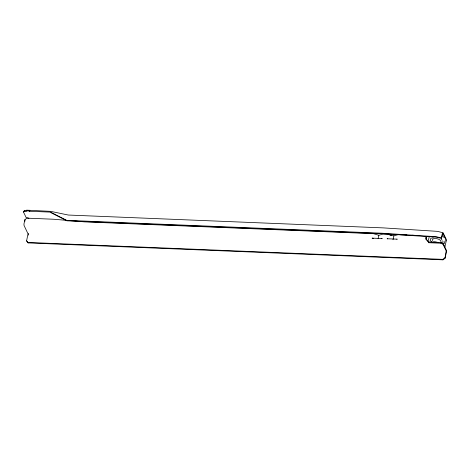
<?xml version="1.0" encoding="UTF-8"?>
<svg xmlns="http://www.w3.org/2000/svg" width="470" height="470" viewBox="0 0 470 470"><rect width="100%" height="100%" fill="white"/><g stroke="black" fill="none" stroke-linecap="round" stroke-linejoin="round"><path stroke-width="0.7" d="M445.93 240.904L445.883 239.688L442.858 233.49L441.53 238.39L436.219 237.144L382.01 233.672L66.922 220.818L50.778 212.587M28.923 218.239L26.126 217.528L23.5 212.023L23.676 211.277L24.716 210.537L26.22 210.601L26.831 210.166L50.731 211.371L68.291 215.037L383.379 227.891L437.588 231.363L442.247 232.585M23.5 212.023L24.54 211.288L24.716 210.537M24.54 211.288L26.044 211.347L26.22 210.601M26.044 211.347L26.831 210.166M66.94 220.377L53.774 219.249L26.996 218.156L24.975 219.584L24.088 223.321A1.763 0.564 -87.7 0 0 24.181 225.747L28.012 233.831L26.59 240.875L28.13 242.908L442.94 259.834L444.961 258.406L446.377 252.425A1.763 0.564 -87.7 0 0 446.283 249.999L443.169 243.466L441.054 242.461L428.534 241.95L425.902 238.825L426.261 237.332L425.379 236.292M24.898 221.3L24.975 219.584M441.53 238.39L441.306 237.92L436.195 236.692L381.805 233.208L66.699 220.348L50.554 212.117L29.686 211.271L29.158 211.018L29.334 210.272M29.686 211.271L29.863 210.519M378.115 238.466L378.873 235.264L382.827 234.113A0.881 0.435 13.3 0 1 383.214 234.066L388.22 234.272A0.881 0.435 13.3 0 1 388.666 234.348L393.895 235.875L397.849 234.724A0.881 0.435 13.3 0 1 398.237 234.683M392.985 239.718L393.895 235.875M428.534 241.95L428.757 242.42L426.126 239.295L426.261 237.332M429.087 237.309L428.575 239.6L428.887 240.899M441.306 237.92L442.37 233.437A1.763 0.564 -87.7 0 1 443.169 232.879L446.065 238.942A1.763 0.564 -87.7 0 1 446.153 241.374L444.914 246.603L444.508 246.586M444.961 258.406L446.159 250.892L442.993 244.212L440.878 243.213L441.054 242.461M442.993 244.212L443.169 243.466M445.037 241.045L444.262 243.636M26.59 240.875L27.906 242.438L442.716 259.364L444.738 257.936M431.877 238.149L433.246 237.855M372.134 238.143L382.151 238.549M387.157 238.754L397.173 239.165M26.655 210.912L29.158 211.018M400.399 234.771L406.897 235.035M411.949 235.241L414.117 235.329M428.358 242.702L440.878 243.213M70.594 220.689L84.488 221.875L373.198 233.661A0.881 0.435 13.3 0 1 373.644 233.737L378.873 235.264M389.748 235.118L391.71 235.693M373.638 238.531L372.581 238.22A0.881 0.435 13.3 0 0 372.246 238.149M442.828 236.375L444.068 237.421M425.603 236.757L426.484 237.797M444.69 246.139L444.914 246.603M442.716 259.364L442.94 259.834M425.902 238.825L426.126 239.295M27.906 242.438L28.13 242.908M432.171 242.338A6.48 3.184 13.3 0 1 431.172 238.237M441.16 239.342A6.48 3.184 13.3 0 1 442.17 240.194M442.799 241.092A6.48 3.184 13.3 0 1 442.799 242.773M432.494 240.669A4.406 2.168 13.3 0 1 436.671 238.631A4.406 2.168 13.3 0 1 440.837 242.156M432.817 242.097A4.406 2.168 13.3 0 1 438.034 242.673M28.282 233.408A1.763 0.564 -87.7 0 1 28.276 235.159M381.763 238.596A0.881 0.435 13.3 0 1 382.045 238.549M396.786 239.212A0.881 0.435 13.3 0 1 397.068 239.165M387.268 238.766A0.881 0.435 13.3 0 1 387.603 238.836"/></g></svg>
